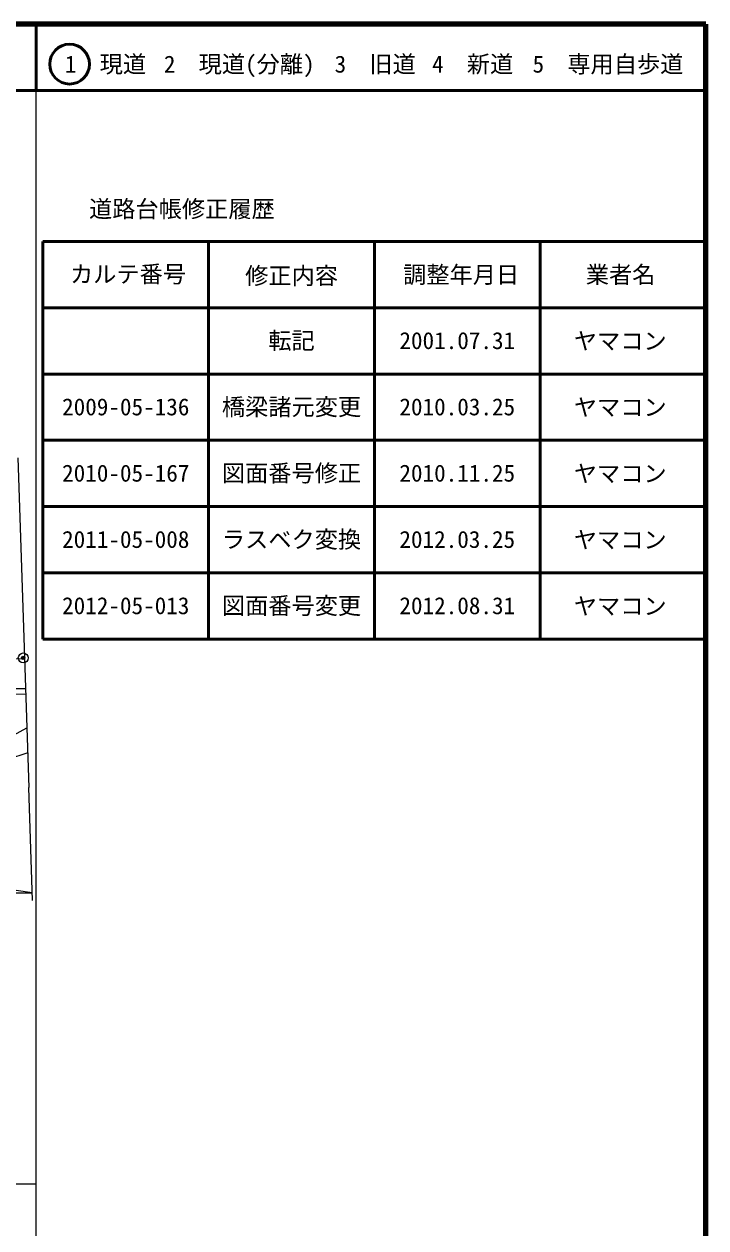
# Model space of a CAD drawing. Units: millimetres, scale not verified. Extents: x 40000 to 680000, y 20000 to 380000.
# Drawn here: x 577168 to 680000, y 198357 to 380000 of the extents above; entities that cross this region are included whole.
import ezdxf
from ezdxf.enums import TextEntityAlignment as Align

# ---------------------------------------------------------------- set-up
doc = ezdxf.new("R2010")
doc.units = ezdxf.units.MM
doc.header["$LTSCALE"] = 1000
doc.header["$PDMODE"] = 32
doc.header["$PDSIZE"] = 500
doc.linetypes.add('CHAIN', pattern=[18.5, 12, -1.5, 3.5, -1.5])
for name, color, linetype, lineweight in [('M-BGD', 7, 'Continuous', 25), ('M-BMK', 2, 'CHAIN', 13), ('M-BMK-OTRS', 5, 'Continuous', 25), ('M-BMK-SRVR', 3, 'Continuous', 25), ('M-STR-HTXT', 7, 'Continuous', 13), ('M-TTL', 2, 'Continuous', 140), ('M-TTL-BAND', 7, 'Continuous', 25), ('M-TTL-FRAM', 2, 'Continuous', 50), ('M-TTL-LINE', 7, 'Continuous', 50)]:
    doc.layers.add(name, color=color, linetype=linetype, lineweight=lineweight)
doc.layers.add('M-OTRS', color=6, linetype='Continuous')
doc.layers.add('M-TTL-TXT', color=7, linetype='Continuous')
doc.styles.add('ＭＳ ゴシック', font='')
doc.styles.get('ＭＳ ゴシック').set_extended_font_data('MS Gothic')

msp = doc.modelspace()

# ---------------------------------------------------------------- linework, layer by layer
at = {"layer": 'M-BGD'}
msp.add_line((577426, 278872), (545993, 278658), dxfattribs=at)
for points in [[(393885, 281513), (399459, 282495), (408320, 283846), (424824, 283409), (477910, 281867), (522379, 280590), (555392, 279607), (563290, 279373), (571208, 279734), (577396, 279771)], [(504884, 267627), (506644, 270814), (514318, 269997), (519288, 269424), (521629, 269089), (526503, 267752), (535691, 271908), (545306, 270953), (552426, 269472), (563525, 272434), (574564, 272147), (577595, 273821)], [(577723, 270018), (574659, 269046)]]:
    msp.add_lwpolyline(points, dxfattribs=at)
at = {"layer": 'M-BMK'}
msp.add_lwpolyline([(378617, 283465), (383454, 285045), (387933, 286247), (393079, 287076), (397476, 287491), (401086, 287532), (477523, 284842), (491000, 284428), (514246, 283728), (527198, 283638), (531930, 283432), (551513, 283598), (566945, 283934), (577246, 284279)], dxfattribs=at)
at = {"layer": 'M-BMK-OTRS'}
msp.add_line((576233, 314537), (577898, 264793), dxfattribs=at)
at = {"layer": 'M-BMK-SRVR'}
msp.add_circle((577043, 284358), 750, dxfattribs=at)
msp.add_circle((577043, 284358), 750, dxfattribs=at)
at = {"layer": 'M-OTRS'}
msp.add_point((577043, 284358), dxfattribs=at)
at = {"layer": 'M-STR-HTXT'}
for p, q in [((578431, 247737), (577898, 264793)), ((545253, 248967), (578391, 248933)), ((578391, 248933), (575960, 249277))]:
    msp.add_line(p, q, dxfattribs=at)
at = {"layer": 'M-TTL'}
for p, q in [((680000, 380000), (40000, 380000)), ((680000, 20000), (680000, 380000))]:
    msp.add_line(p, q, dxfattribs=at)
at = {"layer": 'M-TTL-BAND'}
for p, q in [((579000, 20000), (579000, 370000)), ((40000, 205000), (579000, 205000))]:
    msp.add_line(p, q, dxfattribs=at)
at = {"layer": 'M-TTL-FRAM'}
for p, q in [((580000, 347197), (580000, 287197)), ((580000, 347197), (680000, 347197)), ((580000, 287197), (680000, 287197))]:
    msp.add_line(p, q, dxfattribs=at)
at = {"layer": 'M-TTL-LINE'}
for p, q in [((579000, 380000), (579000, 370000)), ((40000, 370000), (680000, 370000)), ((605000, 347197), (605000, 287197)), ((630000, 347197), (630000, 287197)), ((655000, 347197), (655000, 287197)), ((580000, 337197), (680000, 337197)), ((580000, 327197), (680000, 327197)), ((580000, 317197), (680000, 317197)), ((580000, 307197), (680000, 307197)), ((580000, 297197), (680000, 297197))]:
    msp.add_line(p, q, dxfattribs=at)
msp.add_circle((584031, 373958), 3000, dxfattribs=at)

# ---------------------------------------------------------------- texts
at = {"layer": 'M-TTL-TXT', "style": 'ＭＳ ゴシック'}
for s, p in [('1\u3000現道', (589448, 373958)), ('2\u3000現道(分離)', (609619, 373958)), ('3\u3000旧道', (630121, 373958)), ('4\u3000新道', (644824, 373958)), ('5\u3000専用自歩道', (665228, 373958)), ('道路台帳修正履歴', (600968, 352113)), ('カルテ番号', (592839, 342277)), ('修正内容', (617509, 342023)), ('調整年月日', (643089, 342197)), ('業者名', (667134, 342197)), ('転記', (617500, 332245)), ('2001.07.31', (642500, 332245)), ('ヤマコン', (667077, 332189)), ('2009-05-136', (592500, 322245)), ('橋梁諸元変更', (617500, 322245)), ('2010.03.25', (642500, 322245)), ('ヤマコン', (667077, 322189)), ('2010-05-167', (592500, 312245)), ('図面番号修正', (617500, 312245)), ('2010.11.25', (642500, 312245)), ('ヤマコン', (667077, 312189)), ('2011-05-008', (592500, 302245)), ('ラスベク変換', (617500, 302245)), ('2012.03.25', (642500, 302245)), ('ヤマコン', (667077, 302189)), ('2012-05-013', (592500, 292245)), ('図面番号変更', (617500, 292245)), ('2012.08.31', (642500, 292245)), ('ヤマコン', (667077, 292189))]:
    msp.add_text(s, height=2566, dxfattribs=at).set_placement(p, align=Align.MIDDLE_CENTER)

doc.saveas('drawing.dxf')
